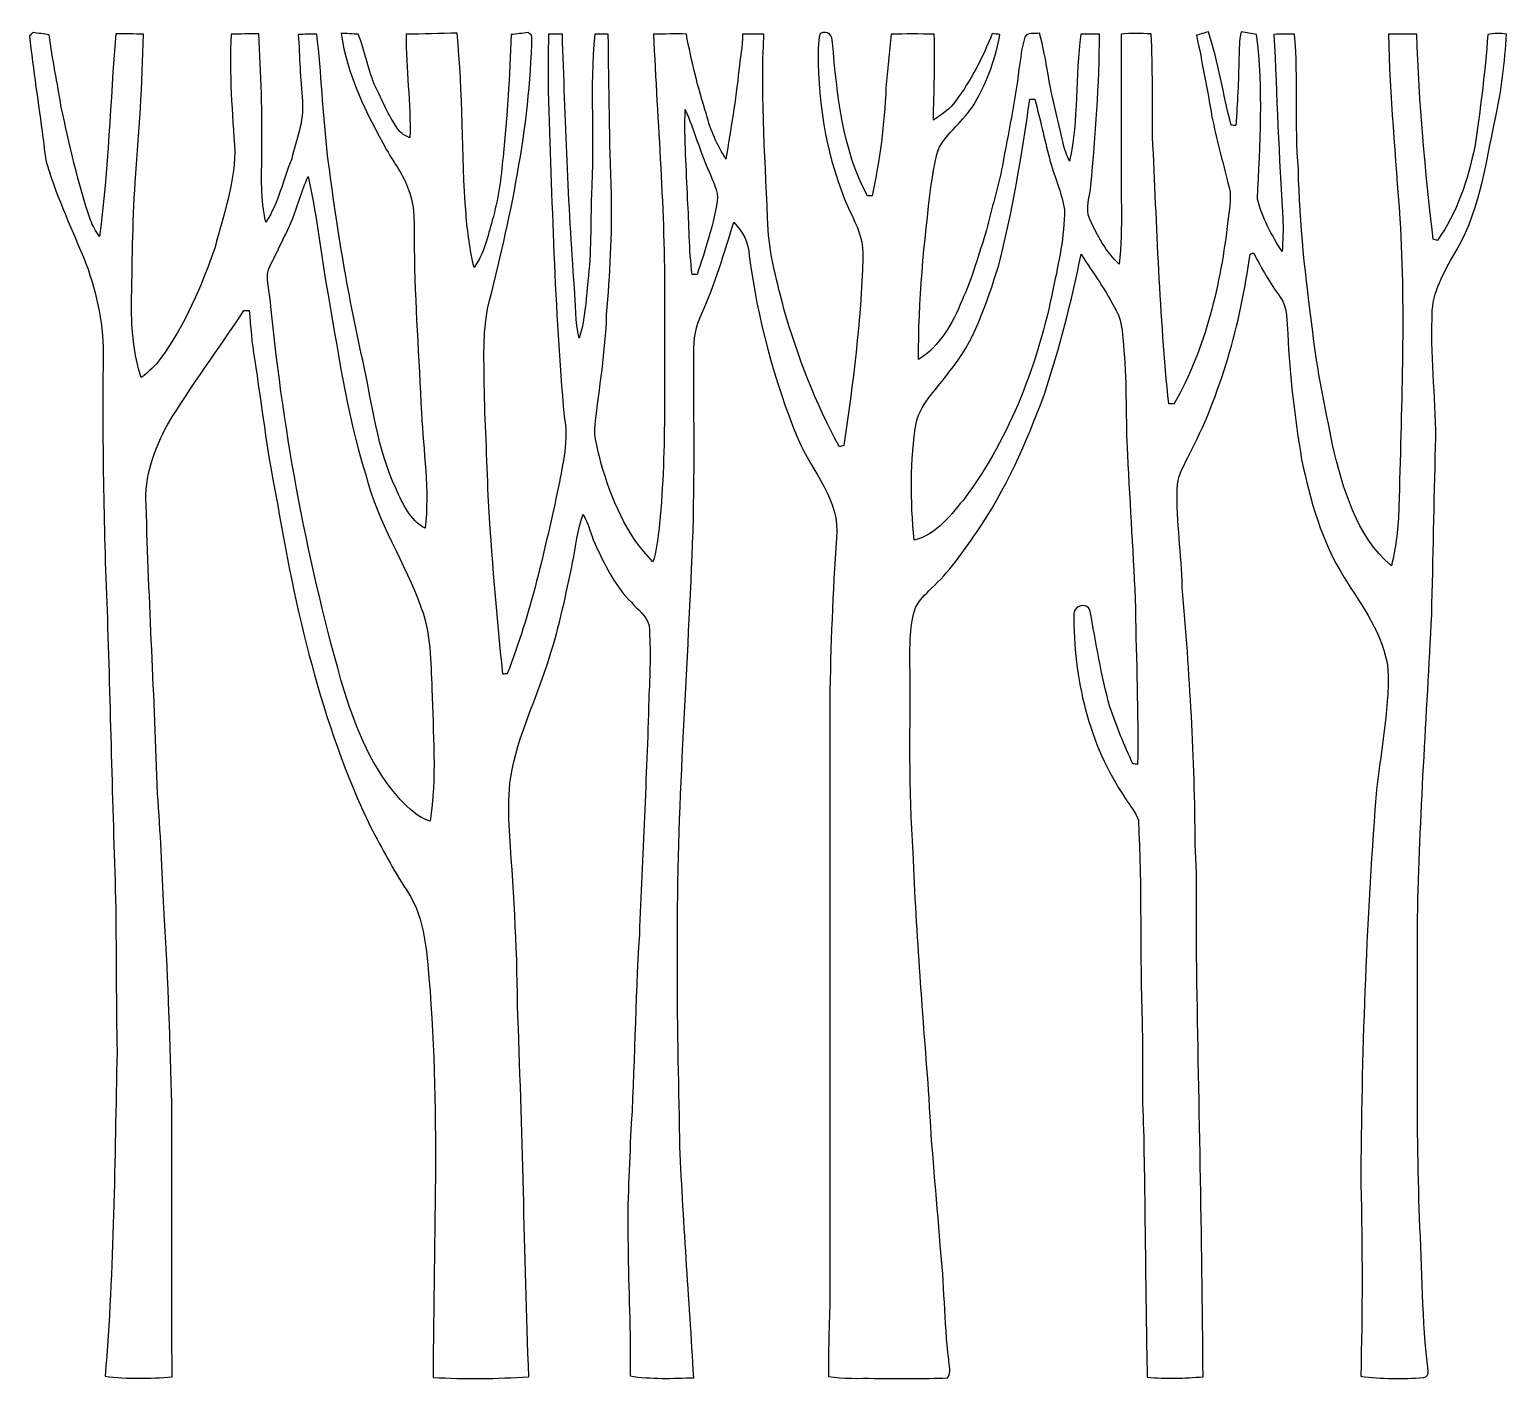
# Model space of a CAD drawing. Header units: centimetres. Extents: x -16.1 to 15.8, y -15 to 14.
import ezdxf

# ---------------------------------------------------------------- set-up
doc = ezdxf.new("R2010")
doc.units = ezdxf.units.CM
doc.header["$MEASUREMENT"] = 0
doc.layers.add('Layer 1', color=7, linetype='Continuous')

msp = doc.modelspace()

# ---------------------------------------------------------------- linework, layer by layer
at = {"layer": 'Layer 1', "color": 253}
for points, knots in [([(-15.99318, 13.98058), (-15.87641, 13.9633), (-15.75929, 13.94672), (-15.64252, 13.92767), (-15.64252, 13.92767), (-15.57232, 13.40626), (-15.4626, 12.89121), (-15.38464, 12.37051), (-15.38464, 12.37051), (-15.19379, 11.55488), (-15.02974, 10.73009), (-14.75246, 9.93775), (-14.75246, 9.93775), (-14.70166, 9.81322), (-14.63781, 9.69363), (-14.55702, 9.58603), (-14.55702, 9.58603), (-14.36582, 11.03383), (-14.32419, 12.49856), (-14.20671, 13.95412), (-14.20671, 13.95412), (-14.0081, 13.95095), (-13.80949, 13.94742), (-13.61052, 13.94178), (-13.61052, 13.94178), (-13.63239, 12.87462), (-13.70506, 11.80924), (-13.78726, 10.74526), (-13.78726, 10.74526), (-13.84829, 9.86402), (-13.84759, 8.98031), (-13.87016, 8.09766), (-13.87016, 8.09766), (-13.8617, 7.5759), (-13.82536, 7.04674), (-13.65638, 6.54897), (-13.65638, 6.54897), (-13.49798, 6.66468), (-13.35511, 6.80085), (-13.24046, 6.95995), (-13.24046, 6.95995), (-12.70564, 7.67856), (-12.36274, 8.51676), (-12.06676, 9.35567), (-12.06676, 9.35567), (-11.88791, 10.0263), (-11.65966, 10.70046), (-11.63814, 11.40037), (-11.63814, 11.40037), (-11.69458, 12.24597), (-11.7669, 13.09194), (-11.7221, 13.94037), (-11.7221, 13.94037), (-11.52349, 13.94566), (-11.32452, 13.94954), (-11.12591, 13.95236), (-11.12591, 13.95236), (-11.07793, 13.09476), (-11.04547, 12.2361), (-11.06029, 11.37708), (-11.06029, 11.37708), (-11.0557, 10.88249), (-11.10086, 10.37837), (-10.96963, 9.89471), (-10.96963, 9.89471), (-10.69587, 10.30746), (-10.60485, 10.80805), (-10.41576, 11.26031), (-10.41576, 11.26031), (-10.31275, 11.66812), (-10.14906, 12.07206), (-10.18399, 12.50103), (-10.18399, 12.50103), (-10.23126, 12.97905), (-10.24361, 13.45953), (-10.27254, 13.93896), (-10.27254, 13.93896), (-10.13989, 13.94001), (-10.00725, 13.94072), (-9.8746, 13.94037), (-9.8746, 13.94037), (-9.77724, 13.09934), (-9.74302, 12.25232), (-9.65094, 11.4106), (-9.65094, 11.4106), (-9.46291, 9.90247), (-9.21949, 8.4014), (-8.88541, 6.91832), (-8.88541, 6.91832), (-8.67728, 5.98911), (-8.57814, 5.01968), (-8.16645, 4.14973), (-8.16645, 4.14973), (-8.02252, 3.83081), (-7.86271, 3.46851), (-7.54098, 3.29847), (-7.54098, 3.29847), (-7.44079, 4.12715), (-7.57943, 4.95653), (-7.61824, 5.78414), (-7.61824, 5.78414), (-7.67468, 6.9663), (-7.75723, 8.1474), (-7.77628, 9.33097), (-7.77628, 9.33097), (-7.79145, 9.75042), (-7.73395, 10.19104), (-7.89623, 10.59109), (-7.89623, 10.59109), (-7.99747, 10.90648), (-8.21196, 11.16648), (-8.3693, 11.45328), (-8.3693, 11.45328), (-8.81063, 12.23645), (-9.21738, 13.06548), (-9.35214, 13.96294), (-9.35214, 13.96294), (-9.25971, 13.9573), (-9.07521, 13.94636), (-8.98313, 13.94072), (-8.98313, 13.94072), (-8.82615, 13.56536), (-8.77429, 13.15191), (-8.59578, 12.78326), (-8.59578, 12.78326), (-8.44197, 12.46258), (-8.3058, 12.12815), (-8.08426, 11.84628), (-8.08426, 11.84628), (-8.02958, 11.77713), (-7.94491, 11.74503), (-7.86694, 11.71011), (-7.86694, 11.71011), (-7.84119, 12.45447), (-7.96361, 13.19495), (-7.94667, 13.94001), (-7.94667, 13.94001), (-7.58225, 13.94883), (-7.21713, 13.95942), (-6.85236, 13.96682), (-6.85236, 13.96682), (-6.72006, 12.67178), (-6.75922, 11.36685), (-6.65868, 10.07004), (-6.65868, 10.07004), (-6.62834, 9.68234), (-6.57578, 9.29534), (-6.48511, 8.91681), (-6.48511, 8.91681), (-6.2611, 9.21279), (-6.19337, 9.58532), (-6.09247, 9.93352), (-6.09247, 9.93352), (-5.96477, 10.37872), (-5.90303, 10.8398), (-5.8614, 11.30018), (-5.8614, 11.30018), (-5.76862, 12.17507), (-5.71606, 13.05384), (-5.68678, 13.93296), (-5.68678, 13.93296), (-5.56472, 13.94742), (-5.44089, 13.96153), (-5.31848, 13.97811), (-5.31848, 13.97811), (-5.29167, 13.95518), (-5.26486, 13.93225), (-5.23769, 13.90932), (-5.23769, 13.90932), (-5.27791, 11.91507), (-5.70865, 9.95362), (-6.19654, 8.02746), (-6.19654, 8.02746), (-6.29497, 7.49229), (-6.27133, 6.94443), (-6.26533, 6.40292), (-6.26533, 6.40292), (-6.25863, 5.60246), (-6.1976, 4.80378), (-6.18349, 4.00332), (-6.18349, 4.00332), (-6.1087, 2.71921), (-5.98911, 1.43792), (-5.86669, 0.15734), (-5.86669, 0.15734), (-5.84306, 0.15875), (-5.79579, 0.16228), (-5.77215, 0.16369), (-5.77215, 0.16369), (-5.26168, 1.46579), (-4.96323, 2.83528), (-4.66372, 4.1977), (-4.66372, 4.1977), (-4.57518, 4.69618), (-4.44183, 5.20594), (-4.54378, 5.71394), (-4.54378, 5.71394), (-4.75333, 8.04227), (-4.8073, 10.3819), (-4.88668, 12.71764), (-4.88668, 12.71764), (-4.88879, 13.1251), (-4.89091, 13.53256), (-4.87786, 13.94001), (-4.87786, 13.94001), (-4.78049, 13.94178), (-4.68066, 13.94319), (-4.58223, 13.94425), (-4.58223, 13.94425), (-4.51767, 12.12356), (-4.46405, 10.30111), (-4.32082, 8.48431), (-4.32082, 8.48431), (-4.28872, 8.12165), (-4.31976, 7.75017), (-4.21852, 7.39634), (-4.21852, 7.39634), (-4.09363, 7.7918), (-4.07917, 8.21126), (-4.03154, 8.62012), (-4.03154, 8.62012), (-3.96134, 9.2389), (-3.97439, 9.86226), (-3.95711, 10.48385), (-3.95711, 10.48385), (-3.88444, 11.63461), (-3.99662, 12.79102), (-3.8862, 13.94001), (-3.8862, 13.94001), (-3.78954, 13.94178), (-3.69006, 13.94319), (-3.59234, 13.94425), (-3.59234, 13.94425), (-3.58246, 12.79384), (-3.56658, 11.64378), (-3.52249, 10.49408), (-3.52249, 10.49408), (-3.51049, 9.62977), (-3.556, 8.76512), (-3.62797, 7.90399), (-3.62797, 7.90399), (-3.65196, 7.10777), (-3.78848, 6.32213), (-3.87491, 5.53191), (-3.87491, 5.53191), (-3.91372, 5.25251), (-3.81176, 4.98193), (-3.75073, 4.71346), (-3.75073, 4.71346), (-3.53131, 3.93665), (-3.20851, 3.15842), (-2.63137, 2.57669), (-2.63137, 2.57669), (-2.56187, 2.79294), (-2.53259, 3.01942), (-2.50578, 3.24379), (-2.50578, 3.24379), (-2.32657, 4.89021), (-2.39536, 6.54932), (-2.38019, 8.20208), (-2.38019, 8.20208), (-2.36926, 10.11837), (-2.53189, 12.02902), (-2.61867, 13.94142), (-2.61867, 13.94142), (-2.38301, 13.94672), (-2.14665, 13.95236), (-1.91064, 13.94495), (-1.91064, 13.94495), (-1.80093, 13.36111), (-1.66441, 12.78184), (-1.47496, 12.21811), (-1.47496, 12.21811), (-1.39453, 11.8745), (-1.24495, 11.55171), (-1.05692, 11.25396), (-1.05692, 11.25396), (-0.95885, 11.89179), (-0.84067, 12.52679), (-0.77929, 13.16955), (-0.77929, 13.16955), (-0.75212, 13.42637), (-0.69568, 13.68107), (-0.70379, 13.94037), (-0.70379, 13.94037), (-0.54928, 13.94178), (-0.3937, 13.94425), (-0.23848, 13.94531), (-0.23848, 13.94531), (-0.31715, 12.53702), (-0.19791, 11.13049), (-0.14958, 9.72361), (-0.14958, 9.72361), (-0.10971, 9.14435), (0.05397, 8.5852), (0.19156, 8.02393), (0.19156, 8.02393), (0.48719, 6.99664), (0.87418, 5.99334), (1.38642, 5.05425), (1.38642, 5.05425), (1.41111, 5.06095), (1.46015, 5.07436), (1.48449, 5.08106), (1.48449, 5.08106), (1.67322, 6.42091), (1.85949, 7.76534), (1.89159, 9.11966), (1.89159, 9.11966), (1.91629, 9.42904), (1.80516, 9.72644), (1.67534, 10.00125), (1.67534, 10.00125), (1.17546, 11.02995), (0.95285, 12.17824), (0.93098, 13.31736), (0.93098, 13.31736), (0.93839, 13.52938), (0.91546, 13.74881), (0.97155, 13.95589), (0.97155, 13.95589), (1.14688, 14.04302), (1.23966, 13.90191), (1.23931, 13.76362), (1.23931, 13.76362), (1.33809, 12.63756), (1.44709, 11.47445), (1.99143, 10.45986), (1.99143, 10.45986), (2.01789, 10.46057), (2.07045, 10.46127), (2.09691, 10.46198), (2.09691, 10.46198), (2.25354, 11.22786), (2.36114, 12.00538), (2.39148, 12.78714), (2.39148, 12.78714), (2.42535, 13.17272), (2.47297, 13.5569), (2.50119, 13.94284), (2.50119, 13.94284), (2.81023, 13.94954), (3.11961, 13.94954), (3.42935, 13.94284), (3.42935, 13.94284), (3.45369, 13.32618), (3.42477, 12.70952), (3.41312, 12.09287), (3.41312, 12.09287), (3.59022, 12.20964), (3.7719, 12.33311), (3.89678, 12.50844), (3.89678, 12.50844), (4.22557, 12.95047), (4.47887, 13.44366), (4.67854, 13.95624), (4.67854, 13.95624), (4.73463, 13.94883), (4.79143, 13.94178), (4.84822, 13.93472), (4.84822, 13.93472), (4.75121, 13.43413), (4.58611, 12.94342), (4.32823, 12.50209), (4.32823, 12.50209), (4.12891, 12.12779), (3.76167, 11.8812), (3.54753, 11.51784), (3.54753, 11.51784), (3.44241, 11.26102), (3.41595, 10.97844), (3.36762, 10.70716), (3.36762, 10.70716), (3.21239, 9.45586), (3.08504, 8.19714), (3.09351, 6.93491), (3.09351, 6.93491), (3.55671, 7.22171), (3.82976, 7.72195), (4.03119, 8.21196), (4.03119, 8.21196), (4.25344, 8.69844), (4.39385, 9.21632), (4.55859, 9.72397), (4.55859, 9.72397), (4.66302, 10.18857), (4.81295, 10.64189), (4.89867, 11.11074), (4.89867, 11.11074), (5.02567, 11.80324), (5.17243, 12.49292), (5.25709, 13.19212), (5.25709, 13.19212), (5.29907, 13.41967), (5.30684, 13.65779), (5.38656, 13.87651), (5.38656, 13.87651), (5.43207, 13.99822), (5.59894, 13.93613), (5.70124, 13.96753), (5.70124, 13.96753), (5.77744, 13.67331), (5.83706, 13.37522), (5.88504, 13.07536), (5.88504, 13.07536), (5.96371, 12.57794), (6.09671, 12.09146), (6.20712, 11.60039), (6.20712, 11.60039), (6.2357, 11.46493), (6.28332, 11.33404), (6.34682, 11.21092), (6.34682, 11.21092), (6.54791, 12.10733), (6.45971, 13.03549), (6.5913, 13.94072), (6.5913, 13.94072), (6.7243, 13.94107), (6.85835, 13.94107), (6.99241, 13.94072), (6.99241, 13.94072), (6.9917, 12.85452), (6.90774, 11.77149), (6.8072, 10.69058), (6.8072, 10.69058), (6.79415, 10.44998), (6.67491, 10.19528), (6.78215, 9.96139), (6.78215, 9.96139), (6.94231, 9.60861), (7.13034, 9.25477), (7.41751, 8.98737), (7.41751, 8.98737), (7.46725, 9.38177), (7.46337, 9.78076), (7.46372, 10.17764), (7.46372, 10.17764), (7.45702, 11.43353), (7.46584, 12.68942), (7.45737, 13.94495), (7.45737, 13.94495), (7.67151, 13.97176), (7.88776, 13.95271), (8.10331, 13.95342), (8.10331, 13.95342), (8.15058, 13.21294), (8.1213, 12.47034), (8.13682, 11.72916), (8.13682, 11.72916), (8.22925, 9.81216), (8.2871, 7.89199), (8.48431, 5.9817), (8.48431, 5.9817), (8.51253, 5.98029), (8.56897, 5.97711), (8.59755, 5.97535), (8.59755, 5.97535), (9.28194, 7.18326), (9.60684, 8.56015), (9.75924, 9.92999), (9.75924, 9.92999), (9.78923, 10.1981), (9.85732, 10.47997), (9.7603, 10.74314), (9.7603, 10.74314), (9.64247, 11.21657), (9.51018, 11.68717), (9.41599, 12.16625), (9.41599, 12.16625), (9.3151, 12.75256), (9.20362, 13.33712), (9.08544, 13.91991), (9.08544, 13.91991), (9.17116, 13.94566), (9.25654, 13.97071), (9.34226, 13.99611), (9.34226, 13.99611), (9.55287, 13.33782), (9.65553, 12.64955), (9.83015, 11.98104), (9.83015, 11.98104), (9.8552, 11.97963), (9.90494, 11.97681), (9.92999, 11.97539), (9.92999, 11.97539), (9.96668, 12.45729), (9.98784, 12.94024), (9.99737, 13.42319), (9.99737, 13.42319), (10.00513, 13.61369), (9.99631, 13.80843), (10.04852, 13.99364), (10.04852, 13.99364), (10.15859, 13.97388), (10.26795, 13.95554), (10.37907, 13.93578), (10.37907, 13.93578), (10.52583, 12.75856), (10.45774, 11.56899), (10.39495, 10.38895), (10.39495, 10.38895), (10.50537, 9.98926), (10.69552, 9.60649), (10.93011, 9.26394), (10.93011, 9.26394), (10.93929, 9.50313), (10.95622, 9.74266), (10.94281, 9.98185), (10.94281, 9.98185), (10.85709, 11.29983), (10.81476, 12.62027), (10.75267, 13.93966), (10.75267, 13.93966), (10.89872, 13.94142), (11.04618, 13.94354), (11.19364, 13.94354), (11.19364, 13.94354), (11.28677, 12.9734), (11.19223, 11.99656), (11.27831, 11.02572), (11.27831, 11.02572), (11.30088, 9.8552), (11.43529, 8.69139), (11.58875, 7.53181), (11.58875, 7.53181), (11.67765, 6.7123), (11.85757, 5.90621), (12.0142, 5.09799), (12.0142, 5.09799), (12.23927, 4.15854), (12.51761, 3.14431), (13.28173, 2.49132), (13.28173, 2.49132), (13.39568, 2.90336), (13.42425, 3.33304), (13.44612, 3.75779), (13.44612, 3.75779), (13.49128, 5.82718), (13.59359, 7.89869), (13.46517, 9.96774), (13.46517, 9.96774), (13.37239, 11.29136), (13.24645, 12.61427), (13.22141, 13.94178), (13.22141, 13.94178), (13.42425, 13.9446), (13.62816, 13.94566), (13.83242, 13.94425), (13.83242, 13.94425), (13.87052, 12.46681), (14.01586, 10.99432), (14.18167, 9.52641), (14.18167, 9.52641), (14.2046, 9.51936), (14.25046, 9.50489), (14.27339, 9.49748), (14.27339, 9.49748), (14.6999, 10.09579), (14.93132, 10.80558), (15.07772, 11.51855), (15.07772, 11.51855), (15.20155, 12.32182), (15.30138, 13.12862), (15.35994, 13.93931), (15.35994, 13.93931), (15.49294, 13.96118), (15.62876, 13.97071), (15.76246, 13.94636), (15.76246, 13.94636), (15.72542, 13.33712), (15.65981, 12.72822), (15.52328, 12.13273), (15.52328, 12.13273), (15.30879, 11.11532), (15.17191, 10.03759), (14.60006, 9.14224), (14.60006, 9.14224), (14.37428, 8.73372), (14.13192, 8.29839), (14.16332, 7.81509), (14.16332, 7.81509), (14.12275, 6.89575), (14.25822, 5.98099), (14.23529, 5.06236), (14.23529, 5.06236), (14.20072, 3.85516), (14.18026, 2.6476), (14.15274, 1.44004), (14.15274, 1.44004), (14.04514, -0.73872), (13.88745, -2.91606), (13.84547, -5.09764), (13.84547, -5.09764), (13.86205, -7.24958), (13.80843, -9.40294), (13.89062, -11.55418), (13.89062, -11.55418), (13.93825, -12.65626), (13.94672, -13.76221), (14.07336, -14.85971), (14.07336, -14.85971), (14.09241, -14.92779), (14.04302, -14.98776), (13.97459, -14.99376), (13.97459, -14.99376), (13.52444, -15.03645), (13.06971, -15.01846), (12.62098, -14.96907), (12.62098, -14.96907), (12.66084, -13.59076), (12.65802, -12.21105), (12.62451, -10.83275), (12.62451, -10.83275), (12.63332, -8.05427), (12.74092, -5.2765), (12.94624, -2.50578), (12.94624, -2.50578), (13.03126, -1.58221), (13.24292, -0.66781), (13.20871, 0.26423), (13.20871, 0.26423), (13.12333, 1.01318), (12.64744, 1.62243), (12.26326, 2.24261), (12.26326, 2.24261), (11.78137, 3.01237), (11.53513, 3.89996), (11.34886, 4.78084), (11.34886, 4.78084), (11.20034, 5.67584), (11.09063, 6.57825), (11.05076, 7.48524), (11.05076, 7.48524), (11.02713, 7.74876), (11.05147, 8.04933), (10.88919, 8.27793), (10.88919, 8.27793), (10.66447, 8.57391), (10.48456, 8.89847), (10.31452, 9.22761), (10.31452, 9.22761), (10.29476, 9.22267), (10.25596, 9.21209), (10.2362, 9.20715), (10.2362, 9.20715), (10.03194, 7.68703), (9.60861, 6.18561), (8.89776, 4.82247), (8.89776, 4.82247), (8.78769, 4.61045), (8.65893, 4.39314), (8.6681, 4.14443), (8.6681, 4.14443), (8.6487, 3.43782), (8.76124, 2.73579), (8.77499, 2.02953), (8.77499, 2.02953), (8.93762, 0.18733), (9.04381, -1.66088), (9.05651, -3.51049), (9.05651, -3.51049), (9.10167, -4.30918), (9.0805, -5.10928), (9.08262, -5.90903), (9.08262, -5.90903), (9.13024, -8.93304), (9.20362, -11.95634), (9.22443, -14.98071), (9.22443, -14.98071), (8.82368, -15.00717), (8.41904, -15.03292), (8.01934, -14.98565), (8.01934, -14.98565), (7.98724, -13.21047), (7.97454, -11.43494), (7.94314, -9.65976), (7.94314, -9.65976), (7.89905, -8.89212), (7.93327, -8.12306), (7.91139, -7.35506), (7.91139, -7.35506), (7.86201, -5.89986), (7.90575, -4.44288), (7.83096, -2.98838), (7.83096, -2.98838), (7.77769, -2.80952), (7.63905, -2.67123), (7.54697, -2.51213), (7.54697, -2.51213), (6.75711, -1.3529), (6.4262, 0.07549), (6.4389, 1.46473), (6.4389, 1.46473), (6.44596, 1.63407), (6.72183, 1.70744), (6.78568, 1.53529), (6.78568, 1.53529), (6.91832, 0.83926), (7.02557, 0.13582), (7.21642, -0.54786), (7.21642, -0.54786), (7.35789, -0.96626), (7.52404, -1.37619), (7.71313, -1.77553), (7.71313, -1.77553), (7.73783, -1.778), (7.78792, -1.78294), (7.81262, -1.78576), (7.81262, -1.78576), (7.83343, -0.6671), (7.78122, 0.4505), (7.76852, 1.5688), (7.76852, 1.5688), (7.72654, 2.67547), (7.64681, 3.78037), (7.59672, 4.88632), (7.59672, 4.88632), (7.54944, 5.6321), (7.58437, 6.38034), (7.51911, 7.12505), (7.51911, 7.12505), (7.48453, 7.41433), (7.499, 7.72619), (7.35224, 7.98865), (7.35224, 7.98865), (7.13775, 8.41657), (6.85482, 8.80427), (6.59447, 9.20432), (6.59447, 9.20432), (6.39198, 8.18409), (6.13092, 7.17585), (5.80531, 6.18808), (5.80531, 6.18808), (5.41831, 5.15056), (4.97417, 4.12503), (4.34269, 3.20993), (4.34269, 3.20993), (4.0513, 2.78024), (3.74509, 2.35409), (3.36268, 1.99919), (3.36268, 1.99919), (3.24344, 1.87219), (3.10339, 1.75542), (3.03001, 1.5935), (3.03001, 1.5935), (2.89525, 1.2125), (2.91042, 0.80363), (2.90724, 0.40569), (2.90724, 0.40569), (2.92171, -0.9585), (2.87302, -2.32481), (2.9785, -3.68653), (2.9785, -3.68653), (3.04518, -5.45359), (3.19123, -7.21607), (3.32211, -8.97925), (3.32211, -8.97925), (3.36832, -10.03794), (3.48544, -11.09133), (3.55635, -12.14826), (3.55635, -12.14826), (3.65548, -12.96388), (3.64278, -13.78761), (3.74297, -14.60324), (3.74297, -14.60324), (3.74015, -14.72988), (3.81176, -14.88969), (3.71792, -15.00329), (3.71792, -15.00329), (3.19017, -15.02551), (2.66206, -15.00752), (2.13431, -15.01387), (2.13431, -15.01387), (1.80799, -15.0054), (1.47814, -15.03151), (1.15605, -14.96942), (1.15605, -14.96942), (1.1363, -14.34783), (1.18533, -13.72694), (1.18251, -13.10569), (1.18251, -13.10569), (1.18039, -8.87236), (1.18286, -4.63903), (1.1811, -0.40569), (1.1811, -0.40569), (1.19239, 0.75953), (1.24989, 1.9237), (1.32186, 3.08645), (1.32186, 3.08645), (1.42557, 3.90666), (0.78705, 4.51379), (0.49742, 5.21723), (0.49742, 5.21723), (-0.02293, 6.48194), (-0.37818, 7.81509), (-0.55457, 9.17081), (-0.55457, 9.17081), (-0.56621, 9.44598), (-0.69462, 9.70104), (-0.889, 9.89154), (-0.889, 9.89154), (-1.09608, 9.22796), (-1.29081, 8.55874), (-1.57727, 7.92339), (-1.57727, 7.92339), (-1.70674, 7.66057), (-1.75613, 7.366), (-1.74837, 7.0739), (-1.74837, 7.0739), (-1.75295, 5.61552), (-1.72191, 4.15608), (-1.78541, 2.6984), (-1.78541, 2.6984), (-1.90324, -0.18203), (-2.13184, -3.05929), (-2.09903, -5.94431), (-2.09903, -5.94431), (-2.11914, -7.24853), (-2.06869, -8.55169), (-2.05458, -9.8552), (-2.05458, -9.8552), (-1.99178, -11.57217), (-1.84538, -13.28455), (-1.7526, -14.99941), (-1.7526, -14.99941), (-2.2098, -15.01457), (-2.67159, -15.03257), (-3.12491, -14.96166), (-3.12491, -14.96166), (-3.10056, -14.02468), (-3.16195, -13.08911), (-3.16689, -12.15249), (-3.16689, -12.15249), (-3.19405, -11.36474), (-3.13796, -10.57769), (-3.11362, -9.79064), (-3.11362, -9.79064), (-3.01625, -8.34496), (-3.02154, -6.89504), (-2.92347, -5.44936), (-2.92347, -5.44936), (-2.86385, -3.76273), (-2.7619, -2.07716), (-2.72062, -0.38982), (-2.72062, -0.38982), (-2.69734, 0.14146), (-2.67335, 0.67557), (-2.71392, 1.2065), (-2.71392, 1.2065), (-2.76613, 1.4157), (-2.96122, 1.54517), (-3.0928, 1.70533), (-3.0928, 1.70533), (-3.43147, 2.02812), (-3.63326, 2.45569), (-3.83752, 2.86879), (-3.83752, 2.86879), (-3.95499, 3.1048), (-4.00473, 3.36832), (-4.13209, 3.6001), (-4.13209, 3.6001), (-4.26508, 3.26813), (-4.28519, 2.90689), (-4.36069, 2.56081), (-4.36069, 2.56081), (-4.50568, 1.87607), (-4.64361, 1.1878), (-4.86163, 0.52141), (-4.86163, 0.52141), (-5.11739, -0.34749), (-5.55484, -1.16134), (-5.69383, -2.06375), (-5.69383, -2.06375), (-5.74993, -2.40171), (-5.73687, -2.74602), (-5.72982, -3.08751), (-5.72982, -3.08751), (-5.64586, -4.37974), (-5.55272, -5.67267), (-5.54955, -6.96807), (-5.54955, -6.96807), (-5.44301, -9.63789), (-5.39926, -12.30947), (-5.30684, -14.97965), (-5.30684, -14.97965), (-5.99158, -15.02269), (-6.68055, -15.0308), (-7.36529, -14.992), (-7.36529, -14.992), (-7.36424, -11.93306), (-7.19349, -8.86389), (-7.5117, -5.81413), (-7.5117, -5.81413), (-7.57484, -5.35164), (-7.67221, -4.87927), (-7.9442, -4.48874), (-7.9442, -4.48874), (-8.23242, -4.05871), (-8.46455, -3.59586), (-8.71326, -3.1429), (-8.71326, -3.1429), (-9.79346, -0.89041), (-10.34203, 1.57057), (-10.75619, 4.02061), (-10.75619, 4.02061), (-10.95375, 4.98898), (-11.06593, 5.97182), (-11.21798, 6.94796), (-11.21798, 6.94796), (-11.27972, 7.29297), (-11.29242, 7.64328), (-11.33475, 7.99006), (-11.33475, 7.99006), (-11.36297, 7.99006), (-11.41906, 7.98936), (-11.44729, 7.98901), (-11.44729, 7.98901), (-11.98457, 7.16633), (-12.57864, 6.3814), (-13.08664, 5.53967), (-13.08664, 5.53967), (-13.37416, 5.00521), (-13.59464, 4.41149), (-13.5509, 3.79413), (-13.5509, 3.79413), (-13.49657, 1.72332), (-13.37028, -0.34466), (-13.30889, -2.41547), (-13.30889, -2.41547), (-13.23552, -3.23744), (-13.21717, -4.06259), (-13.17202, -4.88668), (-13.17202, -4.88668), (-13.07853, -6.21312), (-13.0496, -7.54309), (-13.00268, -8.87201), (-13.00268, -8.87201), (-12.99104, -10.90859), (-13.01186, -12.94553), (-12.99139, -14.98212), (-12.99139, -14.98212), (-13.47153, -15.02128), (-13.95659, -15.02798), (-14.43531, -14.96907), (-14.43531, -14.96907), (-14.23917, -12.6432), (-14.23247, -10.30711), (-14.17884, -7.97525), (-14.17884, -7.97525), (-14.19578, -6.94549), (-14.20248, -5.91538), (-14.20248, -4.88562), (-14.20248, -4.88562), (-14.27656, -2.80599), (-14.3196, -0.72566), (-14.38804, 1.35361), (-14.38804, 1.35361), (-14.46636, 3.21239), (-14.4974, 5.07224), (-14.47976, 6.93208), (-14.47976, 6.93208), (-14.46107, 7.63976), (-14.60571, 8.34284), (-14.84842, 9.00465), (-14.84842, 9.00465), (-15.13664, 9.70844), (-15.46578, 10.39812), (-15.68485, 11.12802), (-15.68485, 11.12802), (-15.742, 11.31676), (-15.74659, 11.51643), (-15.77481, 11.71046), (-15.77481, 11.71046), (-15.87183, 12.44282), (-15.98507, 13.17272), (-16.06479, 13.90721), (-16.06479, 13.90721), (-16.04081, 13.93155), (-16.01717, 13.95624), (-15.99318, 13.98058), (-15.99318, 13.98058), (-15.99318, 13.98058), (-15.99318, 13.98058), (-15.99318, 13.98058)], [0, 0, 0, 0, 0.00404858, 0.00404858, 0.00404858, 0.00404858, 0.00809717, 0.00809717, 0.00809717, 0.00809717, 0.01214575, 0.01214575, 0.01214575, 0.01214575, 0.01619433, 0.01619433, 0.01619433, 0.01619433, 0.02024291, 0.02024291, 0.02024291, 0.02024291, 0.0242915, 0.0242915, 0.0242915, 0.0242915, 0.02834008, 0.02834008, 0.02834008, 0.02834008, 0.03238866, 0.03238866, 0.03238866, 0.03238866, 0.03643725, 0.03643725, 0.03643725, 0.03643725, 0.04048583, 0.04048583, 0.04048583, 0.04048583, 0.04453441, 0.04453441, 0.04453441, 0.04453441, 0.048583, 0.048583, 0.048583, 0.048583, 0.05263158, 0.05263158, 0.05263158, 0.05263158, 0.05668016, 0.05668016, 0.05668016, 0.05668016, 0.06072874, 0.06072874, 0.06072874, 0.06072874, 0.06477733, 0.06477733, 0.06477733, 0.06477733, 0.06882591, 0.06882591, 0.06882591, 0.06882591, 0.07287449, 0.07287449, 0.07287449, 0.07287449, 0.07692308, 0.07692308, 0.07692308, 0.07692308, 0.08097166, 0.08097166, 0.08097166, 0.08097166, 0.08502024, 0.08502024, 0.08502024, 0.08502024, 0.08906883, 0.08906883, 0.08906883, 0.08906883, 0.09311741, 0.09311741, 0.09311741, 0.09311741, 0.09716599, 0.09716599, 0.09716599, 0.09716599, 0.10121457, 0.10121457, 0.10121457, 0.10121457, 0.10526316, 0.10526316, 0.10526316, 0.10526316, 0.10931174, 0.10931174, 0.10931174, 0.10931174, 0.11336032, 0.11336032, 0.11336032, 0.11336032, 0.11740891, 0.11740891, 0.11740891, 0.11740891, 0.12145749, 0.12145749, 0.12145749, 0.12145749, 0.12550607, 0.12550607, 0.12550607, 0.12550607, 0.12955466, 0.12955466, 0.12955466, 0.12955466, 0.13360324, 0.13360324, 0.13360324, 0.13360324, 0.13765182, 0.13765182, 0.13765182, 0.13765182, 0.1417004, 0.1417004, 0.1417004, 0.1417004, 0.14574899, 0.14574899, 0.14574899, 0.14574899, 0.14979757, 0.14979757, 0.14979757, 0.14979757, 0.15384615, 0.15384615, 0.15384615, 0.15384615, 0.15789474, 0.15789474, 0.15789474, 0.15789474, 0.16194332, 0.16194332, 0.16194332, 0.16194332, 0.1659919, 0.1659919, 0.1659919, 0.1659919, 0.17004049, 0.17004049, 0.17004049, 0.17004049, 0.17408907, 0.17408907, 0.17408907, 0.17408907, 0.17813765, 0.17813765, 0.17813765, 0.17813765, 0.18218623, 0.18218623, 0.18218623, 0.18218623, 0.18623482, 0.18623482, 0.18623482, 0.18623482, 0.1902834, 0.1902834, 0.1902834, 0.1902834, 0.19433198, 0.19433198, 0.19433198, 0.19433198, 0.19838057, 0.19838057, 0.19838057, 0.19838057, 0.20242915, 0.20242915, 0.20242915, 0.20242915, 0.20647773, 0.20647773, 0.20647773, 0.20647773, 0.21052632, 0.21052632, 0.21052632, 0.21052632, 0.2145749, 0.2145749, 0.2145749, 0.2145749, 0.21862348, 0.21862348, 0.21862348, 0.21862348, 0.22267206, 0.22267206, 0.22267206, 0.22267206, 0.22672065, 0.22672065, 0.22672065, 0.22672065, 0.23076923, 0.23076923, 0.23076923, 0.23076923, 0.23481781, 0.23481781, 0.23481781, 0.23481781, 0.2388664, 0.2388664, 0.2388664, 0.2388664, 0.24291498, 0.24291498, 0.24291498, 0.24291498, 0.24696356, 0.24696356, 0.24696356, 0.24696356, 0.25101215, 0.25101215, 0.25101215, 0.25101215, 0.25506073, 0.25506073, 0.25506073, 0.25506073, 0.25910931, 0.25910931, 0.25910931, 0.25910931, 0.26315789, 0.26315789, 0.26315789, 0.26315789, 0.26720648, 0.26720648, 0.26720648, 0.26720648, 0.27125506, 0.27125506, 0.27125506, 0.27125506, 0.27530364, 0.27530364, 0.27530364, 0.27530364, 0.27935223, 0.27935223, 0.27935223, 0.27935223, 0.28340081, 0.28340081, 0.28340081, 0.28340081, 0.28744939, 0.28744939, 0.28744939, 0.28744939, 0.29149798, 0.29149798, 0.29149798, 0.29149798, 0.29554656, 0.29554656, 0.29554656, 0.29554656, 0.29959514, 0.29959514, 0.29959514, 0.29959514, 0.30364372, 0.30364372, 0.30364372, 0.30364372, 0.30769231, 0.30769231, 0.30769231, 0.30769231, 0.31174089, 0.31174089, 0.31174089, 0.31174089, 0.31578947, 0.31578947, 0.31578947, 0.31578947, 0.31983806, 0.31983806, 0.31983806, 0.31983806, 0.32388664, 0.32388664, 0.32388664, 0.32388664, 0.32793522, 0.32793522, 0.32793522, 0.32793522, 0.33198381, 0.33198381, 0.33198381, 0.33198381, 0.33603239, 0.33603239, 0.33603239, 0.33603239, 0.34008097, 0.34008097, 0.34008097, 0.34008097, 0.34412955, 0.34412955, 0.34412955, 0.34412955, 0.34817814, 0.34817814, 0.34817814, 0.34817814, 0.35222672, 0.35222672, 0.35222672, 0.35222672, 0.3562753, 0.3562753, 0.3562753, 0.3562753, 0.36032389, 0.36032389, 0.36032389, 0.36032389, 0.36437247, 0.36437247, 0.36437247, 0.36437247, 0.36842105, 0.36842105, 0.36842105, 0.36842105, 0.37246964, 0.37246964, 0.37246964, 0.37246964, 0.37651822, 0.37651822, 0.37651822, 0.37651822, 0.3805668, 0.3805668, 0.3805668, 0.3805668, 0.38461538, 0.38461538, 0.38461538, 0.38461538, 0.38866397, 0.38866397, 0.38866397, 0.38866397, 0.39271255, 0.39271255, 0.39271255, 0.39271255, 0.39676113, 0.39676113, 0.39676113, 0.39676113, 0.40080972, 0.40080972, 0.40080972, 0.40080972, 0.4048583, 0.4048583, 0.4048583, 0.4048583, 0.40890688, 0.40890688, 0.40890688, 0.40890688, 0.41295547, 0.41295547, 0.41295547, 0.41295547, 0.41700405, 0.41700405, 0.41700405, 0.41700405, 0.42105263, 0.42105263, 0.42105263, 0.42105263, 0.42510121, 0.42510121, 0.42510121, 0.42510121, 0.4291498, 0.4291498, 0.4291498, 0.4291498, 0.43319838, 0.43319838, 0.43319838, 0.43319838, 0.43724696, 0.43724696, 0.43724696, 0.43724696, 0.44129555, 0.44129555, 0.44129555, 0.44129555, 0.44534413, 0.44534413, 0.44534413, 0.44534413, 0.44939271, 0.44939271, 0.44939271, 0.44939271, 0.4534413, 0.4534413, 0.4534413, 0.4534413, 0.45748988, 0.45748988, 0.45748988, 0.45748988, 0.46153846, 0.46153846, 0.46153846, 0.46153846, 0.46558704, 0.46558704, 0.46558704, 0.46558704, 0.46963563, 0.46963563, 0.46963563, 0.46963563, 0.47368421, 0.47368421, 0.47368421, 0.47368421, 0.47773279, 0.47773279, 0.47773279, 0.47773279, 0.48178138, 0.48178138, 0.48178138, 0.48178138, 0.48582996, 0.48582996, 0.48582996, 0.48582996, 0.48987854, 0.48987854, 0.48987854, 0.48987854, 0.49392713, 0.49392713, 0.49392713, 0.49392713, 0.49797571, 0.49797571, 0.49797571, 0.49797571, 0.50202429, 0.50202429, 0.50202429, 0.50202429, 0.50607287, 0.50607287, 0.50607287, 0.50607287, 0.51012146, 0.51012146, 0.51012146, 0.51012146, 0.51417004, 0.51417004, 0.51417004, 0.51417004, 0.51821862, 0.51821862, 0.51821862, 0.51821862, 0.52226721, 0.52226721, 0.52226721, 0.52226721, 0.52631579, 0.52631579, 0.52631579, 0.52631579, 0.53036437, 0.53036437, 0.53036437, 0.53036437, 0.53441296, 0.53441296, 0.53441296, 0.53441296, 0.53846154, 0.53846154, 0.53846154, 0.53846154, 0.54251012, 0.54251012, 0.54251012, 0.54251012, 0.5465587, 0.5465587, 0.5465587, 0.5465587, 0.55060729, 0.55060729, 0.55060729, 0.55060729, 0.55465587, 0.55465587, 0.55465587, 0.55465587, 0.55870445, 0.55870445, 0.55870445, 0.55870445, 0.56275304, 0.56275304, 0.56275304, 0.56275304, 0.56680162, 0.56680162, 0.56680162, 0.56680162, 0.5708502, 0.5708502, 0.5708502, 0.5708502, 0.57489879, 0.57489879, 0.57489879, 0.57489879, 0.57894737, 0.57894737, 0.57894737, 0.57894737, 0.58299595, 0.58299595, 0.58299595, 0.58299595, 0.58704453, 0.58704453, 0.58704453, 0.58704453, 0.59109312, 0.59109312, 0.59109312, 0.59109312, 0.5951417, 0.5951417, 0.5951417, 0.5951417, 0.59919028, 0.59919028, 0.59919028, 0.59919028, 0.60323887, 0.60323887, 0.60323887, 0.60323887, 0.60728745, 0.60728745, 0.60728745, 0.60728745, 0.61133603, 0.61133603, 0.61133603, 0.61133603, 0.61538462, 0.61538462, 0.61538462, 0.61538462, 0.6194332, 0.6194332, 0.6194332, 0.6194332, 0.62348178, 0.62348178, 0.62348178, 0.62348178, 0.62753036, 0.62753036, 0.62753036, 0.62753036, 0.63157895, 0.63157895, 0.63157895, 0.63157895, 0.63562753, 0.63562753, 0.63562753, 0.63562753, 0.63967611, 0.63967611, 0.63967611, 0.63967611, 0.6437247, 0.6437247, 0.6437247, 0.6437247, 0.64777328, 0.64777328, 0.64777328, 0.64777328, 0.65182186, 0.65182186, 0.65182186, 0.65182186, 0.65587045, 0.65587045, 0.65587045, 0.65587045, 0.65991903, 0.65991903, 0.65991903, 0.65991903, 0.66396761, 0.66396761, 0.66396761, 0.66396761, 0.66801619, 0.66801619, 0.66801619, 0.66801619, 0.67206478, 0.67206478, 0.67206478, 0.67206478, 0.67611336, 0.67611336, 0.67611336, 0.67611336, 0.68016194, 0.68016194, 0.68016194, 0.68016194, 0.68421053, 0.68421053, 0.68421053, 0.68421053, 0.68825911, 0.68825911, 0.68825911, 0.68825911, 0.69230769, 0.69230769, 0.69230769, 0.69230769, 0.69635628, 0.69635628, 0.69635628, 0.69635628, 0.70040486, 0.70040486, 0.70040486, 0.70040486, 0.70445344, 0.70445344, 0.70445344, 0.70445344, 0.70850202, 0.70850202, 0.70850202, 0.70850202, 0.71255061, 0.71255061, 0.71255061, 0.71255061, 0.71659919, 0.71659919, 0.71659919, 0.71659919, 0.72064777, 0.72064777, 0.72064777, 0.72064777, 0.72469636, 0.72469636, 0.72469636, 0.72469636, 0.72874494, 0.72874494, 0.72874494, 0.72874494, 0.73279352, 0.73279352, 0.73279352, 0.73279352, 0.73684211, 0.73684211, 0.73684211, 0.73684211, 0.74089069, 0.74089069, 0.74089069, 0.74089069, 0.74493927, 0.74493927, 0.74493927, 0.74493927, 0.74898785, 0.74898785, 0.74898785, 0.74898785, 0.75303644, 0.75303644, 0.75303644, 0.75303644, 0.75708502, 0.75708502, 0.75708502, 0.75708502, 0.7611336, 0.7611336, 0.7611336, 0.7611336, 0.76518219, 0.76518219, 0.76518219, 0.76518219, 0.76923077, 0.76923077, 0.76923077, 0.76923077, 0.77327935, 0.77327935, 0.77327935, 0.77327935, 0.77732794, 0.77732794, 0.77732794, 0.77732794, 0.78137652, 0.78137652, 0.78137652, 0.78137652, 0.7854251, 0.7854251, 0.7854251, 0.7854251, 0.78947368, 0.78947368, 0.78947368, 0.78947368, 0.79352227, 0.79352227, 0.79352227, 0.79352227, 0.79757085, 0.79757085, 0.79757085, 0.79757085, 0.80161943, 0.80161943, 0.80161943, 0.80161943, 0.80566802, 0.80566802, 0.80566802, 0.80566802, 0.8097166, 0.8097166, 0.8097166, 0.8097166, 0.81376518, 0.81376518, 0.81376518, 0.81376518, 0.81781377, 0.81781377, 0.81781377, 0.81781377, 0.82186235, 0.82186235, 0.82186235, 0.82186235, 0.82591093, 0.82591093, 0.82591093, 0.82591093, 0.82995951, 0.82995951, 0.82995951, 0.82995951, 0.8340081, 0.8340081, 0.8340081, 0.8340081, 0.83805668, 0.83805668, 0.83805668, 0.83805668, 0.84210526, 0.84210526, 0.84210526, 0.84210526, 0.84615385, 0.84615385, 0.84615385, 0.84615385, 0.85020243, 0.85020243, 0.85020243, 0.85020243, 0.85425101, 0.85425101, 0.85425101, 0.85425101, 0.8582996, 0.8582996, 0.8582996, 0.8582996, 0.86234818, 0.86234818, 0.86234818, 0.86234818, 0.86639676, 0.86639676, 0.86639676, 0.86639676, 0.87044534, 0.87044534, 0.87044534, 0.87044534, 0.87449393, 0.87449393, 0.87449393, 0.87449393, 0.87854251, 0.87854251, 0.87854251, 0.87854251, 0.88259109, 0.88259109, 0.88259109, 0.88259109, 0.88663968, 0.88663968, 0.88663968, 0.88663968, 0.89068826, 0.89068826, 0.89068826, 0.89068826, 0.89473684, 0.89473684, 0.89473684, 0.89473684, 0.89878543, 0.89878543, 0.89878543, 0.89878543, 0.90283401, 0.90283401, 0.90283401, 0.90283401, 0.90688259, 0.90688259, 0.90688259, 0.90688259, 0.91093117, 0.91093117, 0.91093117, 0.91093117, 0.91497976, 0.91497976, 0.91497976, 0.91497976, 0.91902834, 0.91902834, 0.91902834, 0.91902834, 0.92307692, 0.92307692, 0.92307692, 0.92307692, 0.92712551, 0.92712551, 0.92712551, 0.92712551, 0.93117409, 0.93117409, 0.93117409, 0.93117409, 0.93522267, 0.93522267, 0.93522267, 0.93522267, 0.93927126, 0.93927126, 0.93927126, 0.93927126, 0.94331984, 0.94331984, 0.94331984, 0.94331984, 0.94736842, 0.94736842, 0.94736842, 0.94736842, 0.951417, 0.951417, 0.951417, 0.951417, 0.95546559, 0.95546559, 0.95546559, 0.95546559, 0.95951417, 0.95951417, 0.95951417, 0.95951417, 0.96356275, 0.96356275, 0.96356275, 0.96356275, 0.96761134, 0.96761134, 0.96761134, 0.96761134, 0.97165992, 0.97165992, 0.97165992, 0.97165992, 0.9757085, 0.9757085, 0.9757085, 0.9757085, 0.97975709, 0.97975709, 0.97975709, 0.97975709, 0.98380567, 0.98380567, 0.98380567, 0.98380567, 0.98785425, 0.98785425, 0.98785425, 0.98785425, 0.99190283, 0.99190283, 0.99190283, 0.99190283, 1, 1, 1, 1]), ([(5.49028, 12.53984), (5.3213, 11.33122), (5.11634, 10.12649), (4.81542, 8.94292), (4.81542, 8.94292), (4.55895, 8.14246), (4.2986, 7.31661), (3.74826, 6.6608), (3.74826, 6.6608), (3.50626, 6.31578), (3.16195, 6.0198), (3.04588, 5.60246), (3.04588, 5.60246), (2.9083, 4.75827), (2.91324, 3.8922), (3.00179, 3.04271), (3.00179, 3.04271), (3.49003, 3.16759), (3.80471, 3.60362), (4.1081, 3.97051), (4.1081, 3.97051), (5.08176, 5.29484), (5.67126, 6.86752), (5.99652, 8.46914), (5.99652, 8.46914), (6.11364, 9.02688), (6.23958, 9.59097), (6.23641, 10.16317), (6.23641, 10.16317), (6.17855, 10.54559), (6.01027, 10.89978), (5.9115, 11.2716), (5.9115, 11.2716), (5.80531, 11.69494), (5.70865, 12.12039), (5.59894, 12.54231), (5.59894, 12.54231), (5.57177, 12.5416), (5.51744, 12.54054), (5.49028, 12.53984), (5.49028, 12.53984), (5.49028, 12.53984), (5.49028, 12.53984), (5.49028, 12.53984)], [0, 0, 0, 0, 0.08333333, 0.08333333, 0.08333333, 0.08333333, 0.16666667, 0.16666667, 0.16666667, 0.16666667, 0.25, 0.25, 0.25, 0.25, 0.33333333, 0.33333333, 0.33333333, 0.33333333, 0.41666667, 0.41666667, 0.41666667, 0.41666667, 0.5, 0.5, 0.5, 0.5, 0.58333333, 0.58333333, 0.58333333, 0.58333333, 0.66666667, 0.66666667, 0.66666667, 0.66666667, 0.75, 0.75, 0.75, 0.75, 0.83333333, 0.83333333, 0.83333333, 0.83333333, 1, 1, 1, 1]), ([(-1.93393, 12.31971), (-1.95968, 11.67553), (-1.90641, 11.03242), (-1.88242, 10.38895), (-1.88242, 10.38895), (-1.85067, 9.84814), (-1.85385, 9.30522), (-1.78647, 8.76653), (-1.78647, 8.76653), (-1.75966, 8.76723), (-1.70603, 8.76794), (-1.67887, 8.76864), (-1.67887, 8.76864), (-1.50742, 9.28546), (-1.33244, 9.8044), (-1.24601, 10.3438), (-1.24601, 10.3438), (-1.21285, 10.57839), (-1.34832, 10.78159), (-1.42416, 10.99185), (-1.42416, 10.99185), (-1.62101, 11.42436), (-1.74449, 11.88508), (-1.93393, 12.31971), (-1.93393, 12.31971), (-1.93393, 12.31971), (-1.93393, 12.31971), (-1.93393, 12.31971)], [0, 0, 0, 0, 0.125, 0.125, 0.125, 0.125, 0.25, 0.25, 0.25, 0.25, 0.375, 0.375, 0.375, 0.375, 0.5, 0.5, 0.5, 0.5, 0.625, 0.625, 0.625, 0.625, 0.75, 0.75, 0.75, 0.75, 1, 1, 1, 1]), ([(-10.42599, 9.89647), (-10.57734, 9.54969), (-10.75514, 9.21491), (-10.91847, 8.87412), (-10.91847, 8.87412), (-10.9788, 8.61131), (-10.87085, 8.34108), (-10.86414, 8.0772), (-10.86414, 8.0772), (-10.58545, 5.27226), (-10.06263, 2.49132), (-9.28088, -0.21731), (-9.28088, -0.21731), (-9.01524, -1.05057), (-8.67198, -1.88348), (-8.08002, -2.54176), (-8.08002, -2.54176), (-7.8934, -2.73226), (-7.69444, -2.93088), (-7.43338, -3.01343), (-7.43338, -3.01343), (-7.2831, -2.06904), (-7.3727, -1.10878), (-7.39316, -0.1584), (-7.39316, -0.1584), (-7.42491, 0.42474), (-7.41116, 1.02694), (-7.62247, 1.58115), (-7.62247, 1.58115), (-7.97207, 2.55799), (-8.56686, 3.43641), (-8.82015, 4.44959), (-8.82015, 4.44959), (-9.23925, 5.79967), (-9.42799, 7.20337), (-9.67811, 8.59084), (-9.67811, 8.59084), (-9.80052, 9.3539), (-9.89401, 10.12331), (-10.06052, 10.87826), (-10.06052, 10.87826), (-10.21045, 10.56217), (-10.287, 10.21715), (-10.42599, 9.89647)], [0, 0, 0, 0, 0.08333333, 0.08333333, 0.08333333, 0.08333333, 0.16666667, 0.16666667, 0.16666667, 0.16666667, 0.25, 0.25, 0.25, 0.25, 0.33333333, 0.33333333, 0.33333333, 0.33333333, 0.41666667, 0.41666667, 0.41666667, 0.41666667, 0.5, 0.5, 0.5, 0.5, 0.58333333, 0.58333333, 0.58333333, 0.58333333, 0.66666667, 0.66666667, 0.66666667, 0.66666667, 0.75, 0.75, 0.75, 0.75, 0.83333333, 0.83333333, 0.83333333, 0.83333333, 1, 1, 1, 1])]:
    msp.add_open_spline(points, degree=3, knots=knots, dxfattribs=at)

doc.saveas('drawing.dxf')
